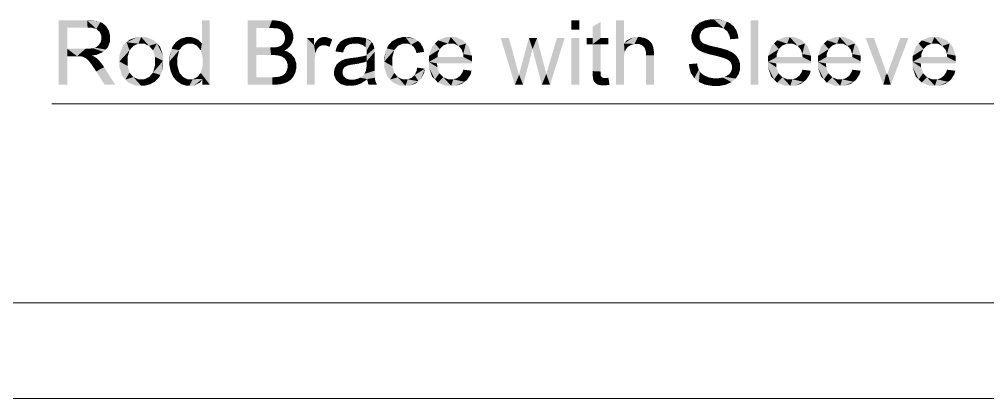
# Model space of a CAD drawing. Header units: millimetres. Extents: x 2 to 579, y 1 to 405.
# Drawn here: x 186.72 to 218.44, y 69.73 to 82.15 of the extents above; entities that cross this region are included whole.
import ezdxf

# ---------------------------------------------------------------- set-up
doc = ezdxf.new("R2010")
doc.units = ezdxf.units.MM
doc.linetypes.add('XKITLINE00', pattern=[0])
doc.layers.add('GraphicObject', color=6, linetype='Continuous', lineweight=0)
doc.layers.add('LinkedObject', color=7, linetype='Continuous', lineweight=0)

# ---------------------------------------------------------------- blocks, each defined once
blk = doc.blocks.new('*A3')
at = {"layer": 'GraphicObject', "color": 3, "linetype": 'XKITLINE00', "lineweight": 0}
blk.add_line((143.95, 69.73), (278.51, 69.73), dxfattribs=at)
blk = doc.blocks.new('*A4')
at = {"layer": 'LinkedObject'}
for points in [[(188.29, 81.188), (188.012, 80.011), (188.012, 82.117)], [(188.012, 82.117), (188.29, 81.885), (188.29, 81.188)], [(188.955, 81.885), (188.012, 82.117), (188.944, 82.117)], [(188.29, 81.885), (188.012, 82.117), (188.955, 81.885)], [(188.944, 82.117), (189.072, 81.885), (188.955, 81.885)], [(189.298, 82.089), (188.944, 82.117), (189.084, 82.117)], [(189.371, 82.06), (188.944, 82.117), (189.298, 82.089)], [(189.243, 81.837), (188.944, 82.117), (189.371, 82.06)], [(189.072, 81.885), (188.944, 82.117), (189.243, 81.837)], [(189.371, 82.06), (189.297, 81.789), (189.243, 81.837)], [(189.444, 82.032), (189.297, 81.789), (189.371, 82.06)], [(189.297, 81.789), (189.444, 82.032), (189.352, 81.741)], [(189.352, 81.741), (189.444, 82.032), (189.605, 81.86)], [(189.605, 81.86), (189.406, 81.618), (189.352, 81.741)], [(189.649, 81.788), (189.406, 81.618), (189.605, 81.86)], [(189.605, 81.86), (189.444, 82.032), (189.561, 81.932)], [(192.959, 82.117), (192.7, 81.361), (192.7, 82.117)], [(192.959, 82.117), (192.723, 80.907), (192.7, 81.361)], [(192.723, 80.907), (192.959, 82.117), (192.959, 80.011)], [(194.203, 82.117), (194.481, 80.984), (194.203, 80.011)], [(194.481, 81.232), (194.481, 80.984), (194.203, 82.117)], [(194.203, 82.117), (194.481, 81.868), (194.481, 81.232)], [(194.903, 81.868), (194.203, 82.117), (194.994, 82.117)], [(194.481, 81.868), (194.203, 82.117), (194.903, 81.868)], [(194.903, 81.868), (194.994, 82.117), (195.017, 81.868)], [(194.994, 82.117), (195.177, 81.854), (195.017, 81.868)], [(195.115, 82.117), (195.177, 81.854), (194.994, 82.117)], [(195.308, 82.085), (195.177, 81.854), (195.115, 82.117)], [(195.177, 81.854), (195.308, 82.085), (195.224, 81.839)], [(195.224, 81.839), (195.308, 82.085), (195.271, 81.824)], [(195.271, 81.824), (195.308, 82.085), (195.381, 82.053)], [(195.381, 82.053), (195.343, 81.77), (195.271, 81.824)], [(195.454, 82.021), (195.343, 81.77), (195.381, 82.053)], [(195.568, 81.923), (195.343, 81.77), (195.454, 82.021)], [(195.61, 81.856), (195.343, 81.77), (195.568, 81.923)], [(195.343, 81.77), (195.61, 81.856), (195.368, 81.73)], [(195.61, 81.856), (195.393, 81.69), (195.368, 81.73)], [(195.393, 81.69), (195.61, 81.856), (195.418, 81.598)], [(195.418, 81.598), (195.61, 81.856), (195.692, 81.578)], [(195.692, 81.651), (195.61, 81.856), (195.651, 81.79)], [(195.692, 81.578), (195.61, 81.856), (195.692, 81.651)], [(205.062, 82.117), (204.803, 81.82), (204.803, 82.117)], [(205.062, 81.82), (204.803, 81.82), (205.062, 82.117)], [(205.761, 82.07), (205.502, 81.538), (205.502, 81.915)], [(205.502, 81.538), (205.761, 82.07), (205.502, 81.338)], [(205.761, 81.538), (205.502, 81.338), (205.761, 82.07)], [(206.53, 82.117), (206.271, 80.011), (206.271, 82.117)], [(206.53, 81.361), (206.271, 80.011), (206.53, 82.117)], [(208.831, 81.87), (208.741, 81.572), (208.786, 81.801)], [(209.066, 81.767), (208.741, 81.572), (208.831, 81.87)], [(208.877, 81.94), (209.124, 81.814), (208.831, 81.87)], [(208.831, 81.87), (209.124, 81.814), (209.066, 81.767)], [(209.009, 82.045), (209.124, 81.814), (208.877, 81.94)], [(209.182, 81.86), (209.009, 82.045), (209.095, 82.081)], [(209.124, 81.814), (209.009, 82.045), (209.182, 81.86)], [(209.182, 82.117), (209.366, 81.906), (209.095, 82.081)], [(209.095, 82.081), (209.366, 81.906), (209.182, 81.86)], [(209.375, 82.153), (209.366, 81.906), (209.182, 82.117)], [(209.481, 82.153), (209.366, 81.906), (209.375, 82.153)], [(209.366, 81.906), (209.481, 82.153), (209.492, 81.906)], [(209.481, 82.153), (209.614, 81.906), (209.492, 81.906)], [(209.805, 82.115), (209.481, 82.153), (209.598, 82.153)], [(209.894, 82.077), (209.481, 82.153), (209.805, 82.115)], [(209.797, 81.855), (209.481, 82.153), (209.894, 82.077)], [(209.614, 81.906), (209.481, 82.153), (209.797, 81.855)], [(209.894, 82.077), (209.859, 81.804), (209.797, 81.855)], [(209.983, 82.04), (209.859, 81.804), (209.894, 82.077)], [(209.859, 81.804), (209.983, 82.04), (209.921, 81.753)], [(209.921, 81.753), (209.983, 82.04), (210.169, 81.855)], [(210.169, 81.855), (209.994, 81.602), (209.921, 81.753)], [(210.169, 81.855), (209.983, 82.04), (210.121, 81.928)], [(210.217, 81.782), (209.994, 81.602), (210.169, 81.855)], [(210.936, 82.117), (210.676, 80.011), (210.676, 82.117)], [(210.936, 80.011), (210.676, 80.011), (210.936, 82.117)], [(189.378, 81.398), (189.692, 81.542), (189.547, 81.165)], [(189.406, 81.492), (189.692, 81.542), (189.378, 81.398)], [(189.692, 81.629), (189.406, 81.618), (189.649, 81.788)], [(189.692, 81.542), (189.406, 81.618), (189.692, 81.629)], [(189.406, 81.618), (189.692, 81.542), (189.406, 81.543)], [(189.692, 81.542), (189.406, 81.492), (189.406, 81.543)], [(189.547, 81.165), (189.692, 81.542), (189.62, 81.241)], [(189.62, 81.241), (189.692, 81.542), (189.692, 81.43)], [(190.573, 81.571), (190.235, 81.402), (190.333, 81.487)], [(190.714, 81.571), (190.235, 81.402), (190.573, 81.571)], [(190.618, 81.357), (190.235, 81.402), (190.714, 81.571)], [(190.618, 81.357), (190.714, 81.571), (190.714, 81.357)], [(190.714, 81.571), (190.81, 81.357), (190.714, 81.357)], [(191.128, 81.468), (190.714, 81.571), (190.872, 81.571)], [(191.228, 81.365), (190.714, 81.571), (191.128, 81.468)], [(190.97, 81.284), (190.714, 81.571), (191.228, 81.365)], [(190.81, 81.357), (190.714, 81.571), (190.97, 81.284)], [(192.186, 81.571), (192.219, 81.357), (192.016, 81.522)], [(192.28, 81.571), (192.219, 81.357), (192.186, 81.571)], [(192.219, 81.357), (192.28, 81.571), (192.305, 81.357)], [(192.28, 81.571), (192.393, 81.357), (192.305, 81.357)], [(192.348, 81.571), (192.393, 81.357), (192.28, 81.571)], [(192.471, 81.542), (192.393, 81.357), (192.348, 81.571)], [(192.525, 81.513), (192.393, 81.357), (192.471, 81.542)], [(195.392, 81.398), (195.692, 81.578), (195.619, 81.324)], [(195.418, 81.49), (195.692, 81.578), (195.392, 81.398)], [(195.692, 81.578), (195.418, 81.545), (195.418, 81.598)], [(195.418, 81.545), (195.692, 81.578), (195.418, 81.49)], [(195.619, 81.324), (195.692, 81.578), (195.656, 81.383)], [(195.656, 81.383), (195.692, 81.578), (195.692, 81.511)], [(196.141, 81.538), (196.375, 81.305), (196.141, 80.011)], [(196.375, 81.305), (196.141, 81.538), (196.375, 81.538)], [(196.576, 81.546), (196.69, 81.304), (196.538, 81.52)], [(196.659, 81.571), (196.69, 81.304), (196.576, 81.546)], [(196.704, 81.571), (196.69, 81.304), (196.659, 81.571)], [(196.704, 81.571), (196.737, 81.304), (196.69, 81.304)], [(196.901, 81.53), (196.704, 81.571), (196.769, 81.571)], [(196.969, 81.489), (196.704, 81.571), (196.901, 81.53)], [(196.832, 81.277), (196.704, 81.571), (196.969, 81.489)], [(196.737, 81.304), (196.704, 81.571), (196.832, 81.277)], [(197.668, 81.571), (197.42, 81.518), (197.495, 81.545)], [(197.637, 81.357), (197.42, 81.518), (197.668, 81.571)], [(197.637, 81.357), (197.668, 81.571), (197.728, 81.357)], [(197.728, 81.357), (197.668, 81.571), (197.826, 81.357)], [(197.766, 81.571), (197.826, 81.357), (197.668, 81.571)], [(198.022, 81.548), (197.766, 81.571), (197.864, 81.571)], [(198.083, 81.525), (197.766, 81.571), (198.022, 81.548)], [(197.973, 81.313), (197.766, 81.571), (198.083, 81.525)], [(197.826, 81.357), (197.766, 81.571), (197.973, 81.313)], [(199.274, 81.571), (199.285, 81.359), (199.092, 81.525)], [(199.372, 81.571), (199.285, 81.359), (199.274, 81.571)], [(199.285, 81.359), (199.372, 81.571), (199.383, 81.359)], [(199.372, 81.571), (199.447, 81.359), (199.383, 81.359)], [(199.699, 81.508), (199.372, 81.571), (199.496, 81.571)], [(199.778, 81.445), (199.372, 81.571), (199.699, 81.508)], [(199.557, 81.32), (199.372, 81.571), (199.778, 81.445)], [(199.447, 81.359), (199.372, 81.571), (199.557, 81.32)], [(200.852, 81.571), (200.437, 81.465), (200.694, 81.571)], [(200.765, 81.359), (200.437, 81.465), (200.852, 81.571)], [(200.765, 81.359), (200.852, 81.571), (200.854, 81.359)], [(200.852, 81.571), (200.952, 81.359), (200.854, 81.359)], [(201.254, 81.467), (200.852, 81.571), (201.005, 81.571)], [(201.351, 81.363), (200.852, 81.571), (201.254, 81.467)], [(201.112, 81.284), (200.852, 81.571), (201.351, 81.363)], [(200.952, 81.359), (200.852, 81.571), (201.112, 81.284)], [(202.759, 81.538), (202.956, 80.011), (202.492, 81.538)], [(203.001, 80.655), (202.956, 80.011), (202.759, 81.538)], [(203.416, 81.538), (203.536, 81.186), (203.17, 80.643)], [(203.679, 81.538), (203.536, 81.186), (203.416, 81.538)], [(203.536, 81.186), (203.679, 81.538), (203.597, 80.924)], [(203.597, 80.924), (203.679, 81.538), (203.908, 80.651)], [(204.583, 81.538), (204.07, 80.655), (204.332, 81.538)], [(204.107, 80.011), (204.07, 80.655), (204.583, 81.538)], [(205.062, 81.538), (204.803, 80.011), (204.803, 81.538)], [(205.062, 80.011), (204.803, 80.011), (205.062, 81.538)], [(205.31, 81.538), (205.502, 81.338), (205.31, 81.338)], [(205.502, 81.538), (205.502, 81.338), (205.31, 81.538)], [(205.761, 81.338), (205.502, 81.338), (205.761, 81.538)], [(206.018, 81.338), (205.761, 81.538), (206.018, 81.538)], [(205.761, 81.338), (205.761, 81.538), (206.018, 81.338)], [(206.848, 81.571), (206.53, 81.361), (206.62, 81.466)], [(206.985, 81.571), (206.53, 81.361), (206.848, 81.571)], [(206.874, 81.348), (206.53, 81.361), (206.985, 81.571)], [(206.874, 81.348), (206.985, 81.571), (206.932, 81.348)], [(206.932, 81.348), (206.985, 81.571), (207.008, 81.348)], [(206.985, 81.571), (207.127, 81.304), (207.008, 81.348)], [(207.07, 81.571), (207.127, 81.304), (206.985, 81.571)], [(207.217, 81.538), (207.127, 81.304), (207.07, 81.571)], [(207.279, 81.505), (207.127, 81.304), (207.217, 81.538)], [(208.786, 81.801), (208.741, 81.572), (208.741, 81.652)], [(209.009, 81.656), (208.741, 81.572), (209.066, 81.767)], [(208.741, 81.572), (209.009, 81.656), (209.009, 81.59)], [(209.009, 81.533), (208.741, 81.572), (209.009, 81.59)], [(208.741, 81.572), (209.009, 81.533), (208.741, 81.499)], [(208.741, 81.499), (209.009, 81.533), (208.778, 81.368)], [(208.778, 81.368), (209.009, 81.533), (208.815, 81.309)], [(208.815, 81.309), (209.009, 81.533), (209.049, 81.44)], [(210.269, 81.616), (209.994, 81.602), (210.217, 81.782)], [(210.272, 81.523), (209.994, 81.602), (210.269, 81.616)], [(209.994, 81.602), (210.272, 81.523), (210.005, 81.502)], [(211.961, 81.571), (211.546, 81.465), (211.803, 81.571)], [(211.874, 81.359), (211.546, 81.465), (211.961, 81.571)], [(211.874, 81.359), (211.961, 81.571), (211.963, 81.359)], [(211.961, 81.571), (212.061, 81.359), (211.963, 81.359)], [(212.363, 81.467), (211.961, 81.571), (212.114, 81.571)], [(212.46, 81.363), (211.961, 81.571), (212.363, 81.467)], [(212.221, 81.284), (211.961, 81.571), (212.46, 81.363)], [(212.061, 81.359), (211.961, 81.571), (212.221, 81.284)], [(213.595, 81.571), (213.181, 81.465), (213.437, 81.571)], [(213.508, 81.359), (213.181, 81.465), (213.595, 81.571)], [(213.508, 81.359), (213.595, 81.571), (213.597, 81.359)], [(213.595, 81.571), (213.695, 81.359), (213.597, 81.359)], [(213.998, 81.467), (213.595, 81.571), (213.748, 81.571)], [(214.095, 81.363), (213.595, 81.571), (213.998, 81.467)], [(213.855, 81.284), (213.595, 81.571), (214.095, 81.363)], [(213.695, 81.359), (213.595, 81.571), (213.855, 81.284)], [(214.721, 81.538), (215.029, 80.011), (214.448, 81.538)], [(215.049, 80.623), (215.029, 80.011), (214.721, 81.538)], [(215.847, 81.538), (215.243, 80.606), (215.581, 81.538)], [(215.27, 80.011), (215.243, 80.606), (215.847, 81.538)], [(216.699, 81.571), (216.285, 81.465), (216.542, 81.571)], [(216.612, 81.359), (216.285, 81.465), (216.699, 81.571)], [(216.612, 81.359), (216.699, 81.571), (216.701, 81.359)], [(216.699, 81.571), (216.799, 81.359), (216.701, 81.359)], [(217.102, 81.467), (216.699, 81.571), (216.852, 81.571)], [(217.199, 81.363), (216.699, 81.571), (217.102, 81.467)], [(216.959, 81.284), (216.699, 81.571), (217.199, 81.363)], [(216.799, 81.359), (216.699, 81.571), (216.959, 81.284)], [(189.186, 81.228), (189.547, 81.165), (189.132, 81.208)], [(189.24, 81.247), (189.547, 81.165), (189.186, 81.228)], [(189.547, 81.165), (189.24, 81.247), (189.322, 81.311)], [(189.35, 81.354), (189.547, 81.165), (189.322, 81.311)], [(189.378, 81.398), (189.547, 81.165), (189.35, 81.354)], [(190.235, 81.402), (190, 80.774), (190.117, 81.3)], [(190.329, 81.139), (190, 80.774), (190.235, 81.402)], [(190.117, 81.3), (190, 80.774), (190, 80.986)], [(190.235, 81.402), (190.457, 81.284), (190.393, 81.212)], [(190.457, 81.284), (190.235, 81.402), (190.618, 81.357)], [(190.329, 81.139), (190.235, 81.402), (190.393, 81.212)], [(190.97, 81.284), (191.228, 81.365), (191.034, 81.211)], [(191.228, 81.365), (191.098, 81.138), (191.034, 81.211)], [(191.098, 81.138), (191.228, 81.365), (191.162, 80.924)], [(191.162, 80.924), (191.228, 81.365), (191.428, 80.796)], [(191.428, 80.978), (191.228, 81.365), (191.328, 81.262)], [(191.428, 80.796), (191.228, 81.365), (191.428, 80.978)], [(191.75, 81.28), (192.017, 81.216), (191.712, 81.187)], [(191.712, 81.187), (192.017, 81.216), (191.959, 81.146)], [(191.864, 81.423), (192.017, 81.216), (191.75, 81.28)], [(192.075, 81.286), (191.864, 81.423), (191.94, 81.472)], [(192.017, 81.216), (191.864, 81.423), (192.075, 81.286)], [(192.016, 81.522), (192.219, 81.357), (191.94, 81.472)], [(191.94, 81.472), (192.219, 81.357), (192.075, 81.286)], [(192.525, 81.513), (192.542, 81.283), (192.393, 81.357)], [(192.579, 81.484), (192.542, 81.283), (192.525, 81.513)], [(192.666, 81.408), (192.542, 81.283), (192.579, 81.484)], [(192.7, 81.361), (192.542, 81.283), (192.666, 81.408)], [(192.542, 81.283), (192.7, 81.361), (192.602, 81.21)], [(192.602, 81.21), (192.7, 81.361), (192.663, 81.137)], [(192.7, 81.361), (192.723, 80.907), (192.663, 81.137)], [(194.969, 80.984), (194.481, 81.232), (194.938, 81.232)], [(194.481, 80.984), (194.481, 81.232), (194.969, 80.984)], [(195.07, 80.984), (194.938, 81.232), (195.031, 81.232)], [(194.969, 80.984), (194.938, 81.232), (195.07, 80.984)], [(195.164, 81.245), (195.398, 81.131), (195.031, 81.232)], [(195.031, 81.232), (195.398, 81.131), (195.07, 80.984)], [(195.204, 81.257), (195.472, 81.168), (195.164, 81.245)], [(195.398, 81.131), (195.164, 81.245), (195.472, 81.168)], [(195.257, 81.273), (195.472, 81.168), (195.204, 81.257)], [(195.338, 81.325), (195.619, 81.324), (195.257, 81.273)], [(195.257, 81.273), (195.619, 81.324), (195.472, 81.168)], [(195.365, 81.362), (195.619, 81.324), (195.338, 81.325)], [(195.619, 81.324), (195.365, 81.362), (195.392, 81.398)], [(195.472, 81.168), (195.619, 81.324), (195.583, 81.264)], [(196.141, 80.011), (196.375, 81.305), (196.4, 80.011)], [(196.538, 81.52), (196.375, 81.305), (196.501, 81.494)], [(196.648, 81.304), (196.375, 81.305), (196.538, 81.52)], [(196.501, 81.494), (196.375, 81.305), (196.419, 81.387)], [(196.375, 81.305), (196.4, 80.81), (196.4, 80.011)], [(196.4, 80.81), (196.375, 81.305), (196.4, 80.892)], [(196.4, 80.892), (196.375, 81.305), (196.421, 81.043)], [(196.421, 81.043), (196.375, 81.305), (196.443, 81.111)], [(196.443, 81.111), (196.375, 81.305), (196.457, 81.157)], [(196.457, 81.157), (196.375, 81.305), (196.505, 81.227)], [(196.505, 81.227), (196.375, 81.305), (196.539, 81.253)], [(196.539, 81.253), (196.375, 81.305), (196.572, 81.278)], [(196.572, 81.278), (196.375, 81.305), (196.648, 81.304)], [(196.538, 81.52), (196.69, 81.304), (196.648, 81.304)], [(196.832, 81.277), (196.969, 81.489), (196.879, 81.249)], [(197.192, 81.364), (197.078, 81.102), (197.152, 81.314)], [(197.416, 81.261), (197.078, 81.102), (197.192, 81.364)], [(197.152, 81.314), (197.078, 81.102), (197.095, 81.183)], [(197.352, 81.149), (197.078, 81.102), (197.416, 81.261)], [(197.231, 81.414), (197.503, 81.325), (197.192, 81.364)], [(197.416, 81.261), (197.192, 81.364), (197.459, 81.293)], [(197.459, 81.293), (197.192, 81.364), (197.503, 81.325)], [(197.345, 81.491), (197.503, 81.325), (197.231, 81.414)], [(197.42, 81.518), (197.503, 81.325), (197.345, 81.491)], [(197.503, 81.325), (197.42, 81.518), (197.637, 81.357)], [(197.973, 81.313), (198.083, 81.525), (198.022, 81.269)], [(198.022, 81.269), (198.083, 81.525), (198.059, 81.237)], [(198.083, 81.525), (198.095, 81.126), (198.059, 81.237)], [(198.263, 81.41), (198.095, 81.126), (198.083, 81.525)], [(198.234, 81.445), (198.083, 81.525), (198.145, 81.502)], [(198.263, 81.41), (198.083, 81.525), (198.234, 81.445)], [(198.292, 81.375), (198.095, 81.126), (198.263, 81.41)], [(198.332, 81.287), (198.095, 81.126), (198.292, 81.375)], [(198.343, 81.234), (198.095, 81.126), (198.332, 81.287)], [(198.095, 81.126), (198.343, 81.234), (198.35, 81.201)], [(198.801, 81.294), (199.066, 81.219), (198.76, 81.201)], [(198.76, 81.201), (199.066, 81.219), (199.005, 81.149)], [(198.925, 81.433), (199.066, 81.219), (198.801, 81.294)], [(199.127, 81.289), (198.925, 81.433), (199.009, 81.479)], [(199.066, 81.219), (198.925, 81.433), (199.127, 81.289)], [(199.092, 81.525), (199.285, 81.359), (199.009, 81.479)], [(199.009, 81.479), (199.285, 81.359), (199.127, 81.289)], [(199.557, 81.32), (199.778, 81.445), (199.603, 81.281)], [(199.778, 81.445), (199.648, 81.242), (199.603, 81.281)], [(199.648, 81.242), (199.778, 81.445), (199.712, 81.126)], [(199.712, 81.126), (199.778, 81.445), (199.98, 81.087)], [(199.958, 81.203), (199.778, 81.445), (199.857, 81.382)], [(199.98, 81.087), (199.778, 81.445), (199.958, 81.203)], [(200.338, 81.359), (200.14, 80.954), (200.239, 81.253)], [(200.494, 81.18), (200.14, 80.954), (200.338, 81.359)], [(200.437, 81.465), (200.615, 81.299), (200.338, 81.359)], [(200.338, 81.359), (200.615, 81.299), (200.494, 81.18)], [(200.615, 81.299), (200.437, 81.465), (200.765, 81.359)], [(201.112, 81.284), (201.351, 81.363), (201.174, 81.209)], [(201.351, 81.363), (201.214, 81.161), (201.174, 81.209)], [(201.214, 81.161), (201.351, 81.363), (201.262, 81.017)], [(201.262, 81.017), (201.351, 81.363), (201.545, 80.966)], [(201.545, 80.966), (201.351, 81.363), (201.448, 81.259)], [(205.502, 80.458), (205.761, 81.338), (205.761, 80.444)], [(205.502, 81.338), (205.761, 81.338), (205.502, 80.458)], [(206.53, 80.935), (206.271, 80.011), (206.53, 81.361)], [(206.53, 80.935), (206.53, 81.361), (206.551, 81.076)], [(206.551, 81.076), (206.53, 81.361), (206.573, 81.127)], [(206.573, 81.127), (206.53, 81.361), (206.594, 81.178)], [(206.594, 81.178), (206.53, 81.361), (206.666, 81.259)], [(206.666, 81.259), (206.53, 81.361), (206.716, 81.289)], [(206.716, 81.289), (206.53, 81.361), (206.767, 81.318)], [(206.767, 81.318), (206.53, 81.361), (206.874, 81.348)], [(207.279, 81.505), (207.168, 81.26), (207.127, 81.304)], [(207.341, 81.471), (207.168, 81.26), (207.279, 81.505)], [(207.168, 81.26), (207.341, 81.471), (207.21, 81.216)], [(207.21, 81.216), (207.341, 81.471), (207.457, 81.32)], [(207.457, 81.32), (207.252, 81.075), (207.21, 81.216)], [(207.484, 81.261), (207.252, 81.075), (207.457, 81.32)], [(207.511, 81.09), (207.252, 81.075), (207.484, 81.261)], [(207.457, 81.32), (207.341, 81.471), (207.431, 81.379)], [(209.049, 81.44), (208.964, 81.153), (208.815, 81.309)], [(208.815, 81.309), (208.964, 81.153), (208.852, 81.251)], [(209.09, 81.403), (208.964, 81.153), (209.049, 81.44)], [(208.964, 81.153), (209.09, 81.403), (209.039, 81.113)], [(209.039, 81.113), (209.09, 81.403), (209.131, 81.367)], [(209.039, 81.113), (209.131, 81.367), (209.097, 81.082)], [(209.097, 81.082), (209.131, 81.367), (209.3, 81.016)], [(209.3, 81.016), (209.131, 81.367), (209.34, 81.292)], [(209.3, 81.016), (209.34, 81.292), (209.445, 80.982)], [(209.445, 80.982), (209.34, 81.292), (209.51, 81.253)], [(209.445, 80.982), (209.51, 81.253), (209.59, 80.947)], [(209.59, 80.947), (209.51, 81.253), (209.68, 81.215)], [(209.59, 80.947), (209.68, 81.215), (209.777, 80.895)], [(209.777, 80.895), (209.68, 81.215), (209.819, 80.879)], [(209.819, 80.879), (209.68, 81.215), (209.886, 80.854)], [(209.913, 81.148), (209.886, 80.854), (209.68, 81.215)], [(211.447, 81.359), (211.249, 80.954), (211.348, 81.253)], [(211.603, 81.18), (211.249, 80.954), (211.447, 81.359)], [(211.546, 81.465), (211.724, 81.299), (211.447, 81.359)], [(211.447, 81.359), (211.724, 81.299), (211.603, 81.18)], [(211.724, 81.299), (211.546, 81.465), (211.874, 81.359)], [(212.221, 81.284), (212.46, 81.363), (212.283, 81.209)], [(212.46, 81.363), (212.323, 81.161), (212.283, 81.209)], [(212.323, 81.161), (212.46, 81.363), (212.372, 81.017)], [(212.372, 81.017), (212.46, 81.363), (212.654, 80.966)], [(212.654, 80.966), (212.46, 81.363), (212.557, 81.259)], [(213.082, 81.359), (212.884, 80.954), (212.983, 81.253)], [(213.237, 81.18), (212.884, 80.954), (213.082, 81.359)], [(213.181, 81.465), (213.358, 81.299), (213.082, 81.359)], [(213.082, 81.359), (213.358, 81.299), (213.237, 81.18)], [(213.358, 81.299), (213.181, 81.465), (213.508, 81.359)], [(213.855, 81.284), (214.095, 81.363), (213.917, 81.209)], [(214.095, 81.363), (213.957, 81.161), (213.917, 81.209)], [(213.957, 81.161), (214.095, 81.363), (214.006, 81.017)], [(214.006, 81.017), (214.095, 81.363), (214.288, 80.966)], [(214.288, 80.966), (214.095, 81.363), (214.191, 81.259)], [(216.186, 81.359), (215.988, 80.954), (216.087, 81.253)], [(216.341, 81.18), (215.988, 80.954), (216.186, 81.359)], [(216.285, 81.465), (216.463, 81.299), (216.186, 81.359)], [(216.186, 81.359), (216.463, 81.299), (216.341, 81.18)], [(216.463, 81.299), (216.285, 81.465), (216.612, 81.359)], [(216.959, 81.284), (217.199, 81.363), (217.021, 81.209)], [(217.199, 81.363), (217.061, 81.161), (217.021, 81.209)], [(217.061, 81.161), (217.199, 81.363), (217.11, 81.017)], [(217.11, 81.017), (217.199, 81.363), (217.393, 80.966)], [(217.393, 80.966), (217.199, 81.363), (217.296, 81.259)], [(188.29, 81.188), (188.29, 80.946), (188.012, 80.011)], [(188.012, 80.011), (188.29, 80.946), (188.29, 80.011)], [(188.612, 80.946), (188.29, 81.188), (188.888, 81.188)], [(188.29, 80.946), (188.29, 81.188), (188.612, 80.946)], [(188.612, 80.946), (188.888, 81.188), (188.666, 80.946)], [(188.666, 80.946), (188.888, 81.188), (188.744, 80.941)], [(188.744, 80.941), (188.888, 81.188), (188.767, 80.936)], [(188.767, 80.936), (188.888, 81.188), (188.8, 80.928)], [(188.8, 80.928), (188.888, 81.188), (188.863, 80.9)], [(188.863, 80.9), (188.888, 81.188), (188.983, 81.188)], [(188.863, 80.9), (188.983, 81.188), (188.894, 80.88)], [(188.983, 81.188), (189.1, 80.969), (188.894, 80.88)], [(188.894, 80.88), (189.1, 80.969), (188.925, 80.86)], [(189.1, 80.969), (188.996, 80.79), (188.925, 80.86)], [(189.132, 81.208), (189.1, 80.969), (188.983, 81.188)], [(189.155, 80.943), (188.996, 80.79), (189.1, 80.969)], [(188.996, 80.79), (189.155, 80.943), (189.035, 80.739)], [(189.035, 80.739), (189.155, 80.943), (189.075, 80.689)], [(189.075, 80.689), (189.155, 80.943), (189.268, 80.864)], [(189.1, 80.969), (189.132, 81.208), (189.251, 80.99)], [(189.475, 81.088), (189.132, 81.208), (189.547, 81.165)], [(189.251, 80.99), (189.132, 81.208), (189.475, 81.088)], [(189.268, 80.864), (189.155, 80.943), (189.239, 80.89)], [(190.265, 80.92), (190, 80.774), (190.329, 81.139)], [(190, 80.774), (190.265, 80.92), (190.265, 80.774)], [(191.162, 80.924), (191.428, 80.796), (191.162, 80.783)], [(191.712, 81.187), (191.636, 80.773), (191.674, 81.094)], [(191.959, 81.146), (191.636, 80.773), (191.712, 81.187)], [(191.901, 80.924), (191.636, 80.773), (191.959, 81.146)], [(191.674, 81.094), (191.636, 80.773), (191.636, 80.887)], [(191.636, 80.773), (191.901, 80.924), (191.901, 80.773)], [(192.723, 80.907), (192.959, 80.011), (192.723, 80.751)], [(194.203, 80.011), (194.481, 80.984), (194.481, 80.259)], [(195.07, 80.984), (195.398, 81.131), (195.225, 80.966)], [(195.398, 81.131), (195.278, 80.949), (195.225, 80.966)], [(195.278, 80.949), (195.398, 81.131), (195.332, 80.931)], [(195.332, 80.931), (195.398, 81.131), (195.416, 80.87)], [(195.64, 81.008), (195.398, 81.131), (195.494, 81.103)], [(195.416, 80.87), (195.398, 81.131), (195.64, 81.008)], [(195.416, 80.87), (195.64, 81.008), (195.446, 80.826)], [(195.446, 80.826), (195.64, 81.008), (195.477, 80.783)], [(195.477, 80.783), (195.64, 81.008), (195.691, 80.94)], [(195.691, 80.94), (195.507, 80.681), (195.477, 80.783)], [(195.742, 80.873), (195.507, 80.681), (195.691, 80.94)], [(197.078, 81.102), (197.352, 81.149), (197.331, 81.068)], [(197.79, 80.909), (197.814, 80.7), (197.633, 80.891)], [(198.02, 80.954), (198.095, 80.777), (197.79, 80.909)], [(197.79, 80.909), (198.095, 80.777), (197.814, 80.7)], [(198.094, 80.98), (198.095, 80.777), (198.02, 80.954)], [(198.095, 81.006), (198.35, 81.201), (198.094, 80.98)], [(198.094, 80.98), (198.35, 81.201), (198.095, 80.777)], [(198.356, 80.995), (198.094, 80.683), (198.095, 80.777)], [(198.356, 80.651), (198.094, 80.683), (198.356, 80.995)], [(198.095, 81.126), (198.35, 81.201), (198.095, 81.047)], [(198.095, 81.047), (198.35, 81.201), (198.095, 81.04)], [(198.095, 81.04), (198.35, 81.201), (198.095, 81.006)], [(198.356, 81.081), (198.095, 80.777), (198.35, 81.201)], [(198.356, 80.995), (198.095, 80.777), (198.356, 81.081)], [(198.76, 81.201), (198.679, 80.769), (198.719, 81.108)], [(199.005, 81.149), (198.679, 80.769), (198.76, 81.201)], [(198.944, 80.927), (198.679, 80.769), (199.005, 81.149)], [(198.719, 81.108), (198.679, 80.769), (198.679, 80.892)], [(198.679, 80.769), (198.944, 80.927), (198.944, 80.776)], [(199.712, 81.126), (199.98, 81.087), (199.729, 81.049)], [(200.427, 81.021), (200.14, 80.954), (200.494, 81.18)], [(200.14, 80.954), (200.427, 81.021), (200.42, 80.921)], [(200.42, 80.921), (200.14, 80.761), (200.14, 80.954)], [(200.42, 80.921), (201.545, 80.777), (200.14, 80.761)], [(201.271, 80.921), (201.545, 80.777), (200.42, 80.921)], [(201.262, 81.017), (201.545, 80.966), (201.271, 80.921)], [(201.545, 80.777), (201.271, 80.921), (201.545, 80.966)], [(203.17, 80.643), (203.536, 81.186), (203.224, 80.011)], [(203.908, 80.651), (203.839, 80.011), (203.597, 80.924)], [(206.53, 80.845), (206.271, 80.011), (206.53, 80.935)], [(207.511, 80.978), (207.252, 81.075), (207.511, 81.09)], [(207.252, 81.075), (207.511, 80.978), (207.252, 80.978)], [(207.252, 80.011), (207.511, 80.978), (207.511, 80.011)], [(207.252, 80.978), (207.511, 80.978), (207.252, 80.011)], [(209.976, 81.119), (209.886, 80.854), (209.913, 81.148)], [(209.886, 80.854), (209.976, 81.119), (209.981, 80.792)], [(209.981, 80.792), (209.976, 81.119), (210.068, 81.077)], [(209.981, 80.792), (210.068, 81.077), (210.01, 80.755)], [(210.01, 80.755), (210.068, 81.077), (210.039, 80.718)], [(210.068, 81.077), (210.248, 80.904), (210.039, 80.718)], [(210.039, 80.718), (210.248, 80.904), (210.068, 80.631)], [(210.248, 80.904), (210.068, 81.077), (210.204, 80.969)], [(210.068, 80.631), (210.248, 80.904), (210.291, 80.839)], [(211.536, 81.021), (211.249, 80.954), (211.603, 81.18)], [(211.249, 80.954), (211.536, 81.021), (211.529, 80.921)], [(211.529, 80.921), (211.249, 80.761), (211.249, 80.954)], [(211.529, 80.921), (212.654, 80.777), (211.249, 80.761)], [(212.38, 80.921), (212.654, 80.777), (211.529, 80.921)], [(212.372, 81.017), (212.654, 80.966), (212.38, 80.921)], [(212.654, 80.777), (212.38, 80.921), (212.654, 80.966)], [(213.17, 81.021), (212.884, 80.954), (213.237, 81.18)], [(212.884, 80.954), (213.17, 81.021), (213.164, 80.921)], [(213.164, 80.921), (212.884, 80.761), (212.884, 80.954)], [(213.164, 80.921), (214.288, 80.777), (212.884, 80.761)], [(214.014, 80.921), (214.288, 80.777), (213.164, 80.921)], [(214.006, 81.017), (214.288, 80.966), (214.014, 80.921)], [(214.288, 80.777), (214.014, 80.921), (214.288, 80.966)], [(216.274, 81.021), (215.988, 80.954), (216.341, 81.18)], [(215.988, 80.954), (216.274, 81.021), (216.268, 80.921)], [(216.268, 80.921), (215.988, 80.761), (215.988, 80.954)], [(216.268, 80.921), (217.393, 80.777), (215.988, 80.761)], [(217.119, 80.921), (217.393, 80.777), (216.268, 80.921)], [(217.11, 81.017), (217.393, 80.966), (217.119, 80.921)], [(217.393, 80.777), (217.119, 80.921), (217.393, 80.966)], [(189.268, 80.864), (189.175, 80.544), (189.075, 80.689)], [(189.329, 80.808), (189.175, 80.544), (189.268, 80.864)], [(189.444, 80.668), (189.175, 80.544), (189.329, 80.808)], [(189.175, 80.544), (189.444, 80.668), (189.236, 80.449)], [(189.236, 80.449), (189.444, 80.668), (189.498, 80.584)], [(189.236, 80.449), (189.498, 80.584), (189.514, 80.011)], [(189.514, 80.011), (189.498, 80.584), (189.862, 80.011)], [(190, 80.774), (190.197, 80.183), (190, 80.581)], [(190.265, 80.628), (190.197, 80.183), (190, 80.774)], [(190.265, 80.628), (190, 80.774), (190.265, 80.774)], [(190, 80.581), (190.197, 80.183), (190.098, 80.285)], [(190.329, 80.408), (190.197, 80.183), (190.265, 80.628)], [(191.098, 80.409), (191.428, 80.796), (191.339, 80.333)], [(191.162, 80.633), (191.428, 80.796), (191.098, 80.409)], [(191.428, 80.796), (191.162, 80.633), (191.162, 80.783)], [(191.339, 80.333), (191.428, 80.796), (191.384, 80.417)], [(191.384, 80.417), (191.428, 80.796), (191.428, 80.649)], [(191.636, 80.773), (191.901, 80.626), (191.636, 80.656)], [(191.901, 80.626), (191.636, 80.773), (191.901, 80.773)], [(191.636, 80.656), (191.901, 80.626), (191.678, 80.449)], [(191.678, 80.449), (191.901, 80.626), (191.72, 80.359)], [(191.72, 80.359), (191.901, 80.626), (191.963, 80.407)], [(192.723, 80.609), (192.959, 80.011), (192.664, 80.398)], [(192.723, 80.751), (192.959, 80.011), (192.723, 80.609)], [(195.486, 80.483), (195.793, 80.621), (195.731, 80.346)], [(195.507, 80.571), (195.793, 80.621), (195.486, 80.483)], [(195.793, 80.713), (195.507, 80.681), (195.742, 80.873)], [(195.793, 80.621), (195.507, 80.681), (195.793, 80.713)], [(195.507, 80.681), (195.793, 80.621), (195.507, 80.622)], [(195.793, 80.621), (195.507, 80.571), (195.507, 80.622)], [(195.731, 80.346), (195.793, 80.621), (195.762, 80.41)], [(195.762, 80.41), (195.793, 80.621), (195.793, 80.547)], [(197.085, 80.618), (197.034, 80.414), (197.059, 80.572)], [(197.328, 80.516), (197.034, 80.414), (197.085, 80.618)], [(197.11, 80.665), (197.346, 80.544), (197.085, 80.618)], [(197.085, 80.618), (197.346, 80.544), (197.328, 80.516)], [(197.177, 80.739), (197.346, 80.544), (197.11, 80.665)], [(197.364, 80.572), (197.177, 80.739), (197.218, 80.767)], [(197.346, 80.544), (197.177, 80.739), (197.364, 80.572)], [(197.259, 80.795), (197.415, 80.614), (197.218, 80.767)], [(197.218, 80.767), (197.415, 80.614), (197.364, 80.572)], [(197.352, 80.837), (197.415, 80.614), (197.259, 80.795)], [(197.404, 80.852), (197.415, 80.614), (197.352, 80.837)], [(197.442, 80.862), (197.481, 80.642), (197.404, 80.852)], [(197.415, 80.614), (197.404, 80.852), (197.448, 80.628)], [(197.448, 80.628), (197.404, 80.852), (197.481, 80.642)], [(197.557, 80.881), (197.593, 80.668), (197.442, 80.862)], [(197.442, 80.862), (197.593, 80.668), (197.481, 80.642)], [(197.633, 80.891), (197.673, 80.68), (197.557, 80.881)], [(197.557, 80.881), (197.673, 80.68), (197.593, 80.668)], [(197.633, 80.891), (197.814, 80.7), (197.673, 80.68)], [(197.814, 80.7), (198.095, 80.777), (198.025, 80.749)], [(198.073, 80.468), (198.356, 80.651), (198.356, 80.47)], [(198.094, 80.597), (198.356, 80.651), (198.073, 80.468)], [(198.356, 80.651), (198.094, 80.597), (198.094, 80.683)], [(198.944, 80.622), (198.679, 80.769), (198.944, 80.776)], [(198.679, 80.769), (198.869, 80.182), (198.679, 80.578)], [(198.944, 80.622), (198.869, 80.182), (198.679, 80.769)], [(198.679, 80.578), (198.869, 80.182), (198.774, 80.284)], [(199.003, 80.399), (198.869, 80.182), (198.944, 80.622)], [(201.545, 80.765), (200.14, 80.761), (201.545, 80.777)], [(201.544, 80.731), (200.14, 80.761), (201.545, 80.765)], [(200.14, 80.761), (200.336, 80.183), (200.14, 80.575)], [(200.413, 80.582), (200.336, 80.183), (200.14, 80.761)], [(200.413, 80.582), (200.14, 80.761), (200.406, 80.708)], [(201.543, 80.708), (200.14, 80.761), (201.544, 80.731)], [(200.406, 80.708), (200.14, 80.761), (201.543, 80.708)], [(200.484, 80.39), (200.336, 80.183), (200.413, 80.582)], [(203.09, 80.329), (202.956, 80.011), (203.001, 80.655)], [(203.17, 80.643), (203.224, 80.011), (203.133, 80.498)], [(203.983, 80.36), (203.839, 80.011), (203.908, 80.651)], [(204.07, 80.655), (204.107, 80.011), (203.983, 80.36)], [(206.271, 80.011), (206.53, 80.845), (206.53, 80.011)], [(208.936, 80.631), (208.663, 80.687), (208.926, 80.71)], [(208.663, 80.687), (208.778, 80.309), (208.666, 80.581)], [(208.936, 80.631), (208.778, 80.309), (208.663, 80.687)], [(208.666, 80.581), (208.778, 80.309), (208.724, 80.392)], [(208.979, 80.501), (208.778, 80.309), (208.936, 80.631)], [(210.038, 80.443), (210.335, 80.605), (210.287, 80.363)], [(210.068, 80.533), (210.335, 80.605), (210.038, 80.443)], [(210.068, 80.631), (210.291, 80.839), (210.068, 80.582)], [(210.068, 80.582), (210.291, 80.839), (210.068, 80.533)], [(210.291, 80.839), (210.335, 80.605), (210.068, 80.533)], [(210.287, 80.363), (210.335, 80.605), (210.335, 80.521)], [(210.335, 80.605), (210.291, 80.839), (210.335, 80.69)], [(212.654, 80.765), (211.249, 80.761), (212.654, 80.777)], [(212.653, 80.731), (211.249, 80.761), (212.654, 80.765)], [(211.249, 80.761), (211.445, 80.183), (211.249, 80.575)], [(211.522, 80.582), (211.445, 80.183), (211.249, 80.761)], [(211.522, 80.582), (211.249, 80.761), (211.515, 80.708)], [(212.653, 80.708), (211.249, 80.761), (212.653, 80.731)], [(211.515, 80.708), (211.249, 80.761), (212.653, 80.708)], [(211.593, 80.39), (211.445, 80.183), (211.522, 80.582)], [(214.288, 80.765), (212.884, 80.761), (214.288, 80.777)], [(214.288, 80.731), (212.884, 80.761), (214.288, 80.765)], [(212.884, 80.761), (213.079, 80.183), (212.884, 80.575)], [(213.156, 80.582), (213.079, 80.183), (212.884, 80.761)], [(213.156, 80.582), (212.884, 80.761), (213.149, 80.708)], [(214.287, 80.708), (212.884, 80.761), (214.288, 80.731)], [(213.149, 80.708), (212.884, 80.761), (214.287, 80.708)], [(213.227, 80.39), (213.079, 80.183), (213.156, 80.582)], [(215.075, 80.549), (215.029, 80.011), (215.049, 80.623)], [(215.243, 80.606), (215.27, 80.011), (215.212, 80.521)], [(217.393, 80.765), (215.988, 80.761), (217.393, 80.777)], [(217.392, 80.731), (215.988, 80.761), (217.393, 80.765)], [(215.988, 80.761), (216.184, 80.183), (215.988, 80.575)], [(216.26, 80.582), (216.184, 80.183), (215.988, 80.761)], [(216.26, 80.582), (215.988, 80.761), (216.253, 80.708)], [(217.391, 80.708), (215.988, 80.761), (217.392, 80.731)], [(216.253, 80.708), (215.988, 80.761), (217.391, 80.708)], [(216.331, 80.39), (216.184, 80.183), (216.26, 80.582)], [(190.197, 80.183), (190.329, 80.408), (190.393, 80.336)], [(190.457, 80.263), (190.197, 80.183), (190.393, 80.336)], [(190.457, 80.263), (190.714, 79.977), (190.197, 80.183)], [(190.618, 80.19), (190.714, 79.977), (190.457, 80.263)], [(191.083, 80.071), (190.811, 80.19), (190.971, 80.263)], [(191.035, 80.336), (191.167, 80.117), (190.971, 80.263)], [(190.971, 80.263), (191.167, 80.117), (191.083, 80.071)], [(191.339, 80.333), (191.035, 80.336), (191.098, 80.409)], [(191.295, 80.248), (191.035, 80.336), (191.339, 80.333)], [(191.167, 80.117), (191.035, 80.336), (191.295, 80.248)], [(191.963, 80.407), (191.881, 80.128), (191.72, 80.359)], [(191.72, 80.359), (191.881, 80.128), (191.762, 80.268)], [(192.025, 80.335), (191.881, 80.128), (191.963, 80.407)], [(191.881, 80.128), (192.025, 80.335), (191.957, 80.078)], [(191.957, 80.078), (192.025, 80.335), (192.087, 80.262)], [(192.087, 80.262), (192.292, 79.977), (191.957, 80.078)], [(192.232, 80.19), (192.292, 79.977), (192.087, 80.262)], [(192.545, 80.259), (192.719, 80.204), (192.401, 80.19)], [(192.719, 80.204), (192.545, 80.259), (192.604, 80.328)], [(192.664, 80.398), (192.719, 80.204), (192.604, 80.328)], [(192.664, 80.398), (192.959, 80.011), (192.719, 80.204)], [(194.481, 80.259), (195.006, 80.011), (194.203, 80.011)], [(195.007, 80.259), (195.006, 80.011), (194.481, 80.259)], [(195.007, 80.259), (195.107, 80.011), (195.006, 80.011)], [(195.075, 80.259), (195.107, 80.011), (195.007, 80.259)], [(195.17, 80.264), (195.277, 80.029), (195.075, 80.259)], [(195.075, 80.259), (195.277, 80.029), (195.107, 80.011)], [(195.197, 80.269), (195.277, 80.029), (195.17, 80.264)], [(195.346, 80.046), (195.197, 80.269), (195.245, 80.278)], [(195.277, 80.029), (195.197, 80.269), (195.346, 80.046)], [(195.326, 80.307), (195.576, 80.15), (195.245, 80.278)], [(195.245, 80.278), (195.576, 80.15), (195.346, 80.046)], [(195.359, 80.327), (195.576, 80.15), (195.326, 80.307)], [(195.576, 80.15), (195.359, 80.327), (195.391, 80.347)], [(195.444, 80.406), (195.731, 80.346), (195.391, 80.347)], [(195.391, 80.347), (195.731, 80.346), (195.576, 80.15)], [(195.465, 80.444), (195.731, 80.346), (195.444, 80.406)], [(195.731, 80.346), (195.465, 80.444), (195.486, 80.483)], [(195.576, 80.15), (195.731, 80.346), (195.622, 80.185)], [(195.622, 80.185), (195.731, 80.346), (195.7, 80.283)], [(197.059, 80.572), (197.034, 80.414), (197.034, 80.47)], [(197.31, 80.455), (197.034, 80.414), (197.328, 80.516)], [(197.034, 80.414), (197.31, 80.455), (197.31, 80.421)], [(197.31, 80.369), (197.034, 80.414), (197.31, 80.421)], [(197.034, 80.414), (197.31, 80.369), (197.034, 80.318)], [(197.034, 80.318), (197.31, 80.369), (197.101, 80.161)], [(197.101, 80.161), (197.31, 80.369), (197.169, 80.1)], [(197.169, 80.1), (197.31, 80.369), (197.349, 80.283)], [(197.349, 80.283), (197.236, 80.039), (197.169, 80.1)], [(197.388, 80.248), (197.236, 80.039), (197.349, 80.283)], [(197.94, 80.278), (198.365, 80.242), (197.882, 80.245)], [(197.94, 80.278), (198.356, 80.47), (198.365, 80.242)], [(198.025, 80.367), (198.356, 80.47), (197.94, 80.278)], [(198.052, 80.424), (198.356, 80.47), (198.025, 80.367)], [(198.356, 80.47), (198.052, 80.424), (198.073, 80.468)], [(198.869, 80.182), (199.003, 80.399), (199.061, 80.329)], [(199.12, 80.26), (198.869, 80.182), (199.061, 80.329)], [(199.12, 80.26), (199.371, 79.977), (198.869, 80.182)], [(199.273, 80.19), (199.371, 79.977), (199.12, 80.26)], [(199.792, 80.126), (199.571, 80.237), (199.622, 80.283)], [(199.672, 80.33), (199.792, 80.126), (199.622, 80.283)], [(199.672, 80.33), (200.005, 80.537), (199.792, 80.126)], [(199.737, 80.474), (200.005, 80.537), (199.672, 80.33)], [(200.005, 80.537), (199.737, 80.474), (199.751, 80.571)], [(199.792, 80.126), (200.005, 80.537), (199.878, 80.2)], [(199.878, 80.2), (200.005, 80.537), (199.985, 80.406)], [(200.14, 80.575), (200.336, 80.183), (200.238, 80.286)], [(200.336, 80.183), (200.484, 80.39), (200.434, 80.08)], [(200.548, 80.323), (200.434, 80.08), (200.484, 80.39)], [(200.611, 80.257), (200.434, 80.08), (200.548, 80.323)], [(201.109, 80.265), (201.388, 80.171), (201.059, 80.227)], [(201.159, 80.302), (201.388, 80.171), (201.109, 80.265)], [(201.159, 80.302), (201.536, 80.47), (201.388, 80.171)], [(201.239, 80.422), (201.536, 80.47), (201.159, 80.302)], [(201.536, 80.47), (201.239, 80.422), (201.268, 80.504)], [(201.388, 80.171), (201.536, 80.47), (201.505, 80.353)], [(202.956, 80.011), (203.09, 80.329), (203.224, 80.011)], [(203.093, 80.341), (203.224, 80.011), (203.09, 80.329)], [(203.133, 80.498), (203.224, 80.011), (203.093, 80.341)], [(203.839, 80.011), (203.983, 80.36), (204.107, 80.011)], [(205.761, 80.444), (205.502, 80.341), (205.502, 80.458)], [(205.761, 80.388), (205.502, 80.341), (205.761, 80.444)], [(205.761, 80.388), (205.534, 80.152), (205.502, 80.341)], [(205.502, 80.341), (205.534, 80.152), (205.518, 80.188)], [(205.768, 80.317), (205.534, 80.152), (205.761, 80.388)], [(205.775, 80.301), (205.534, 80.152), (205.768, 80.317)], [(205.534, 80.152), (205.775, 80.301), (205.781, 80.285)], [(205.534, 80.152), (205.781, 80.285), (205.549, 80.115)], [(205.549, 80.115), (205.781, 80.285), (205.604, 80.057)], [(205.604, 80.057), (205.781, 80.285), (205.643, 80.034)], [(205.643, 80.034), (205.781, 80.285), (205.803, 80.26)], [(205.803, 80.26), (205.681, 80.012), (205.643, 80.034)], [(205.819, 80.251), (205.681, 80.012), (205.803, 80.26)], [(208.778, 80.309), (208.979, 80.501), (208.833, 80.225)], [(208.833, 80.225), (208.979, 80.501), (208.984, 80.1)], [(209.013, 80.45), (208.984, 80.1), (208.979, 80.501)], [(209.047, 80.4), (208.984, 80.1), (209.013, 80.45)], [(209.047, 80.4), (209.081, 80.058), (208.984, 80.1)], [(209.153, 80.318), (209.081, 80.058), (209.047, 80.4)], [(209.081, 80.058), (209.153, 80.318), (209.177, 80.017)], [(209.224, 80.286), (209.177, 80.017), (209.153, 80.318)], [(209.296, 80.255), (209.177, 80.017), (209.224, 80.286)], [(209.827, 80.271), (210.191, 80.214), (209.766, 80.247)], [(209.888, 80.295), (210.191, 80.214), (209.827, 80.271)], [(209.979, 80.36), (210.239, 80.289), (209.888, 80.295)], [(209.888, 80.295), (210.239, 80.289), (210.191, 80.214)], [(210.008, 80.401), (210.287, 80.363), (209.979, 80.36)], [(210.239, 80.289), (209.979, 80.36), (210.287, 80.363)], [(210.038, 80.443), (210.287, 80.363), (210.008, 80.401)], [(211.249, 80.575), (211.445, 80.183), (211.347, 80.286)], [(211.445, 80.183), (211.593, 80.39), (211.543, 80.08)], [(211.657, 80.323), (211.543, 80.08), (211.593, 80.39)], [(211.721, 80.257), (211.543, 80.08), (211.657, 80.323)], [(212.218, 80.265), (212.497, 80.171), (212.168, 80.227)], [(212.268, 80.302), (212.497, 80.171), (212.218, 80.265)], [(212.268, 80.302), (212.645, 80.47), (212.497, 80.171)], [(212.348, 80.422), (212.645, 80.47), (212.268, 80.302)], [(212.645, 80.47), (212.348, 80.422), (212.377, 80.504)], [(212.497, 80.171), (212.645, 80.47), (212.614, 80.353)], [(212.884, 80.575), (213.079, 80.183), (212.981, 80.286)], [(213.079, 80.183), (213.227, 80.39), (213.177, 80.08)], [(213.291, 80.323), (213.177, 80.08), (213.227, 80.39)], [(213.355, 80.257), (213.177, 80.08), (213.291, 80.323)], [(213.852, 80.265), (214.131, 80.171), (213.802, 80.227)], [(213.903, 80.302), (214.131, 80.171), (213.852, 80.265)], [(213.903, 80.302), (214.28, 80.47), (214.131, 80.171)], [(213.982, 80.422), (214.28, 80.47), (213.903, 80.302)], [(214.28, 80.47), (213.982, 80.422), (214.012, 80.504)], [(214.131, 80.171), (214.28, 80.47), (214.248, 80.353)], [(215.124, 80.396), (215.029, 80.011), (215.075, 80.549)], [(215.146, 80.316), (215.029, 80.011), (215.124, 80.396)], [(215.146, 80.316), (215.27, 80.011), (215.029, 80.011)], [(215.164, 80.376), (215.27, 80.011), (215.146, 80.316)], [(215.212, 80.521), (215.27, 80.011), (215.164, 80.376)], [(215.988, 80.575), (216.184, 80.183), (216.086, 80.286)], [(216.184, 80.183), (216.331, 80.39), (216.282, 80.08)], [(216.395, 80.323), (216.282, 80.08), (216.331, 80.39)], [(216.459, 80.257), (216.282, 80.08), (216.395, 80.323)], [(216.957, 80.265), (217.235, 80.171), (216.906, 80.227)], [(217.007, 80.302), (217.235, 80.171), (216.957, 80.265)], [(217.007, 80.302), (217.384, 80.47), (217.235, 80.171)], [(217.086, 80.422), (217.384, 80.47), (217.007, 80.302)], [(217.384, 80.47), (217.086, 80.422), (217.116, 80.504)], [(217.235, 80.171), (217.384, 80.47), (217.352, 80.353)], [(190.197, 80.183), (190.714, 79.977), (190.296, 80.08)], [(190.296, 80.08), (190.714, 79.977), (190.554, 79.977)], [(190.714, 79.977), (190.618, 80.19), (190.714, 80.19)], [(190.714, 79.977), (190.811, 80.19), (190.814, 79.977)], [(190.811, 80.19), (190.714, 79.977), (190.714, 80.19)], [(190.998, 80.024), (190.811, 80.19), (191.083, 80.071)], [(190.814, 79.977), (190.811, 80.19), (190.998, 80.024)], [(191.957, 80.078), (192.292, 79.977), (192.033, 80.027)], [(192.033, 80.027), (192.292, 79.977), (192.201, 79.977)], [(192.292, 79.977), (192.232, 80.19), (192.316, 80.19)], [(192.292, 79.977), (192.719, 80.204), (192.433, 79.977)], [(192.401, 80.19), (192.719, 80.204), (192.292, 79.977)], [(192.401, 80.19), (192.292, 79.977), (192.316, 80.19)], [(192.433, 79.977), (192.719, 80.204), (192.646, 80.091)], [(192.719, 80.204), (192.959, 80.011), (192.719, 80.011)], [(195.346, 80.046), (195.576, 80.15), (195.415, 80.064)], [(195.415, 80.064), (195.576, 80.15), (195.531, 80.116)], [(197.427, 80.214), (197.236, 80.039), (197.388, 80.248)], [(197.236, 80.039), (197.427, 80.214), (197.429, 79.977)], [(197.555, 79.977), (197.427, 80.214), (197.541, 80.179)], [(197.429, 79.977), (197.427, 80.214), (197.555, 79.977)], [(197.541, 80.179), (197.631, 79.977), (197.555, 79.977)], [(197.616, 80.179), (197.631, 79.977), (197.541, 80.179)], [(197.691, 80.179), (197.631, 79.977), (197.616, 80.179)], [(197.631, 79.977), (197.691, 80.179), (197.773, 80.002)], [(197.839, 80.027), (197.691, 80.179), (197.824, 80.212)], [(197.773, 80.002), (197.691, 80.179), (197.839, 80.027)], [(198.116, 80.198), (197.824, 80.212), (197.882, 80.245)], [(198.044, 80.138), (197.824, 80.212), (198.116, 80.198)], [(197.906, 80.052), (197.824, 80.212), (198.044, 80.138)], [(197.839, 80.027), (197.824, 80.212), (197.906, 80.052)], [(198.365, 80.242), (198.116, 80.198), (197.882, 80.245)], [(198.116, 80.198), (198.365, 80.242), (198.122, 80.145)], [(198.122, 80.145), (198.365, 80.242), (198.373, 80.194)], [(198.373, 80.194), (198.148, 80.051), (198.122, 80.145)], [(198.381, 80.147), (198.148, 80.051), (198.373, 80.194)], [(198.381, 80.147), (198.169, 80.011), (198.148, 80.051)], [(198.414, 80.055), (198.169, 80.011), (198.381, 80.147)], [(198.169, 80.011), (198.414, 80.055), (198.439, 80.011)], [(198.869, 80.182), (199.371, 79.977), (198.964, 80.08)], [(198.964, 80.08), (199.371, 79.977), (199.215, 79.977)], [(199.371, 79.977), (199.273, 80.19), (199.368, 80.19)], [(199.444, 80.19), (199.371, 79.977), (199.368, 80.19)], [(199.444, 80.19), (199.792, 80.126), (199.371, 79.977)], [(199.371, 79.977), (199.792, 80.126), (199.496, 79.977)], [(199.571, 80.237), (199.792, 80.126), (199.444, 80.19)], [(199.496, 79.977), (199.792, 80.126), (199.707, 80.052)], [(200.611, 80.257), (200.866, 79.977), (200.434, 80.08)], [(200.434, 80.08), (200.866, 79.977), (200.699, 79.977)], [(200.771, 80.19), (200.866, 79.977), (200.611, 80.257)], [(200.866, 80.19), (200.866, 79.977), (200.771, 80.19)], [(200.937, 80.19), (201.302, 80.107), (200.866, 79.977)], [(200.937, 80.19), (200.866, 79.977), (200.866, 80.19)], [(200.866, 79.977), (201.302, 80.107), (200.999, 79.977)], [(201.059, 80.227), (201.302, 80.107), (200.937, 80.19)], [(200.999, 79.977), (201.302, 80.107), (201.217, 80.042)], [(201.302, 80.107), (201.059, 80.227), (201.388, 80.171)], [(205.834, 80.241), (205.681, 80.012), (205.819, 80.251)], [(205.681, 80.012), (205.834, 80.241), (205.79, 79.99)], [(205.79, 79.99), (205.834, 80.241), (205.861, 79.99)], [(205.861, 79.99), (205.834, 80.241), (205.877, 80.232)], [(205.877, 80.232), (205.904, 79.99), (205.861, 79.99)], [(205.906, 80.232), (205.904, 79.99), (205.877, 80.232)], [(205.906, 80.232), (206.001, 80.001), (205.904, 79.99)], [(205.927, 80.232), (206.001, 80.001), (205.906, 80.232)], [(206.001, 80.001), (205.927, 80.232), (205.983, 80.237)], [(206.056, 80.013), (205.983, 80.237), (206.018, 80.241)], [(206.001, 80.001), (205.983, 80.237), (206.056, 80.013)], [(209.296, 80.255), (209.416, 79.975), (209.177, 80.017)], [(209.457, 80.224), (209.416, 79.975), (209.296, 80.255)], [(209.457, 80.224), (209.559, 79.975), (209.416, 79.975)], [(209.547, 80.224), (209.559, 79.975), (209.457, 80.224)], [(209.547, 80.224), (209.671, 79.975), (209.559, 79.975)], [(209.626, 80.224), (209.671, 79.975), (209.547, 80.224)], [(209.766, 80.247), (209.963, 80.058), (209.626, 80.224)], [(209.626, 80.224), (209.963, 80.058), (209.671, 79.975)], [(209.671, 79.975), (209.963, 80.058), (209.874, 80.016)], [(210.053, 80.099), (209.766, 80.247), (210.191, 80.214)], [(209.963, 80.058), (209.766, 80.247), (210.053, 80.099)], [(211.721, 80.257), (211.975, 79.977), (211.543, 80.08)], [(211.543, 80.08), (211.975, 79.977), (211.808, 79.977)], [(211.88, 80.19), (211.975, 79.977), (211.721, 80.257)], [(211.975, 80.19), (211.975, 79.977), (211.88, 80.19)], [(212.046, 80.19), (212.411, 80.107), (211.975, 79.977)], [(212.046, 80.19), (211.975, 79.977), (211.975, 80.19)], [(211.975, 79.977), (212.411, 80.107), (212.108, 79.977)], [(212.168, 80.227), (212.411, 80.107), (212.046, 80.19)], [(212.108, 79.977), (212.411, 80.107), (212.326, 80.042)], [(212.411, 80.107), (212.168, 80.227), (212.497, 80.171)], [(213.355, 80.257), (213.61, 79.977), (213.177, 80.08)], [(213.177, 80.08), (213.61, 79.977), (213.442, 79.977)], [(213.514, 80.19), (213.61, 79.977), (213.355, 80.257)], [(213.61, 80.19), (213.61, 79.977), (213.514, 80.19)], [(213.681, 80.19), (214.046, 80.107), (213.61, 79.977)], [(213.681, 80.19), (213.61, 79.977), (213.61, 80.19)], [(213.61, 79.977), (214.046, 80.107), (213.742, 79.977)], [(213.802, 80.227), (214.046, 80.107), (213.681, 80.19)], [(213.742, 79.977), (214.046, 80.107), (213.96, 80.042)], [(214.046, 80.107), (213.802, 80.227), (214.131, 80.171)], [(216.459, 80.257), (216.714, 79.977), (216.282, 80.08)], [(216.282, 80.08), (216.714, 79.977), (216.547, 79.977)], [(216.618, 80.19), (216.714, 79.977), (216.459, 80.257)], [(216.714, 80.19), (216.714, 79.977), (216.618, 80.19)], [(216.785, 80.19), (217.15, 80.107), (216.714, 79.977)], [(216.785, 80.19), (216.714, 79.977), (216.714, 80.19)], [(216.714, 79.977), (217.15, 80.107), (216.847, 79.977)], [(216.906, 80.227), (217.15, 80.107), (216.785, 80.19)], [(216.847, 79.977), (217.15, 80.107), (217.065, 80.042)], [(217.15, 80.107), (216.906, 80.227), (217.235, 80.171)]]:
    blk.add_hatch(color=7, dxfattribs=at).paths.add_polyline_path(points, flags=17)
at = {"layer": 'LinkedObject', "color": 7, "linetype": 'XKITLINE00', "lineweight": 0}
for p, q in [((187.78, 79.388), (189.903, 79.388)), ((189.903, 79.388), (191.537, 79.388)), ((191.537, 79.388), (193.171, 79.388)), ((193.171, 79.388), (193.989, 79.388)), ((193.989, 79.388), (195.949, 79.388)), ((195.949, 79.388), (196.929, 79.388)), ((196.929, 79.388), (198.563, 79.388)), ((198.563, 79.388), (200.033, 79.388)), ((200.033, 79.388), (201.667, 79.388)), ((201.667, 79.388), (202.484, 79.388)), ((202.484, 79.388), (204.607, 79.388)), ((204.607, 79.388), (205.26, 79.388)), ((205.26, 79.388), (206.077, 79.388)), ((206.077, 79.388), (207.711, 79.388)), ((207.711, 79.388), (208.528, 79.388)), ((208.528, 79.388), (210.489, 79.388)), ((210.489, 79.388), (211.142, 79.388)), ((211.142, 79.388), (212.776, 79.388)), ((212.776, 79.388), (214.41, 79.388)), ((214.41, 79.388), (215.88, 79.388)), ((215.88, 79.388), (217.515, 79.388)), ((217.515, 79.388), (218.332, 79.388)), ((218.332, 79.388), (220.455, 79.388))]:
    blk.add_line(p, q, dxfattribs=at)
at = {"layer": 'LinkedObject', "color": 2, "linetype": 'XKITLINE00', "lineweight": 0}
blk.add_line((250.782, 72.873), (166.63, 72.873), dxfattribs=at)

msp = doc.modelspace()

# ---------------------------------------------------------------- block references
at = {"lineweight": 0}
for name in ['*A3', '*A4']:
    msp.add_blockref(name, (0, 0), dxfattribs=at)

doc.saveas('drawing.dxf')
